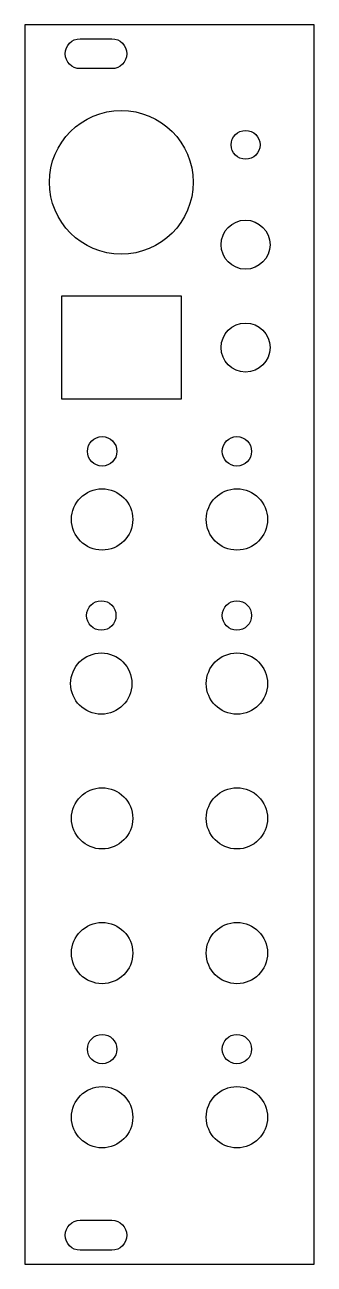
# Model space of a CAD drawing. Header units: inches. Extents: x 0 to 1.18, y -5.06 to 0.
import ezdxf

# ---------------------------------------------------------------- set-up
doc = ezdxf.new("R2010")
doc.units = ezdxf.units.IN
doc.layers.get('0').update_dxf_attribs({"linetype": 'CONTINUOUS'})

msp = doc.modelspace()

# ---------------------------------------------------------------- linework, layer by layer
for points in [[(0, 0), (0, -5.0591), (1.1811, -5.0591), (1.1811, 0)], [(0.1516, -1.5287), (0.1516, -1.1063), (0.6378, -1.1063), (0.6378, -1.5287)]]:
    msp.add_lwpolyline(points, close=True)
for points in [[(0.2258, -0.0571), (0.3553, -0.0571, -1), (0.3553, -0.1791), (0.2258, -0.1791, -1)], [(0.3553, -5.002), (0.2258, -5.002, -1), (0.2258, -4.8799), (0.3553, -4.8799, -1)]]:
    msp.add_lwpolyline(points, format="xyb", close=True)
for centre, radius in [((0.3937, -0.6429), 0.2933), ((0.9011, -0.49), 0.059), ((0.9011, -0.8975), 0.1), ((0.9011, -1.3175), 0.1), ((0.3156, -1.7411), 0.06), ((0.8656, -1.7411), 0.06), ((0.3156, -2.0191), 0.125), ((0.8656, -2.0191), 0.125), ((0.3122, -2.4111), 0.06), ((0.8656, -2.4111), 0.06), ((0.3122, -2.6891), 0.125), ((0.8656, -2.6891), 0.125), ((0.3156, -3.2391), 0.125), ((0.8656, -3.2391), 0.125), ((0.3156, -3.7891), 0.125), ((0.8656, -3.7891), 0.125), ((0.3156, -4.1811), 0.06), ((0.8656, -4.1811), 0.06), ((0.3156, -4.4591), 0.125), ((0.8656, -4.4591), 0.125)]:
    msp.add_circle(centre, radius)

doc.saveas('drawing.dxf')
